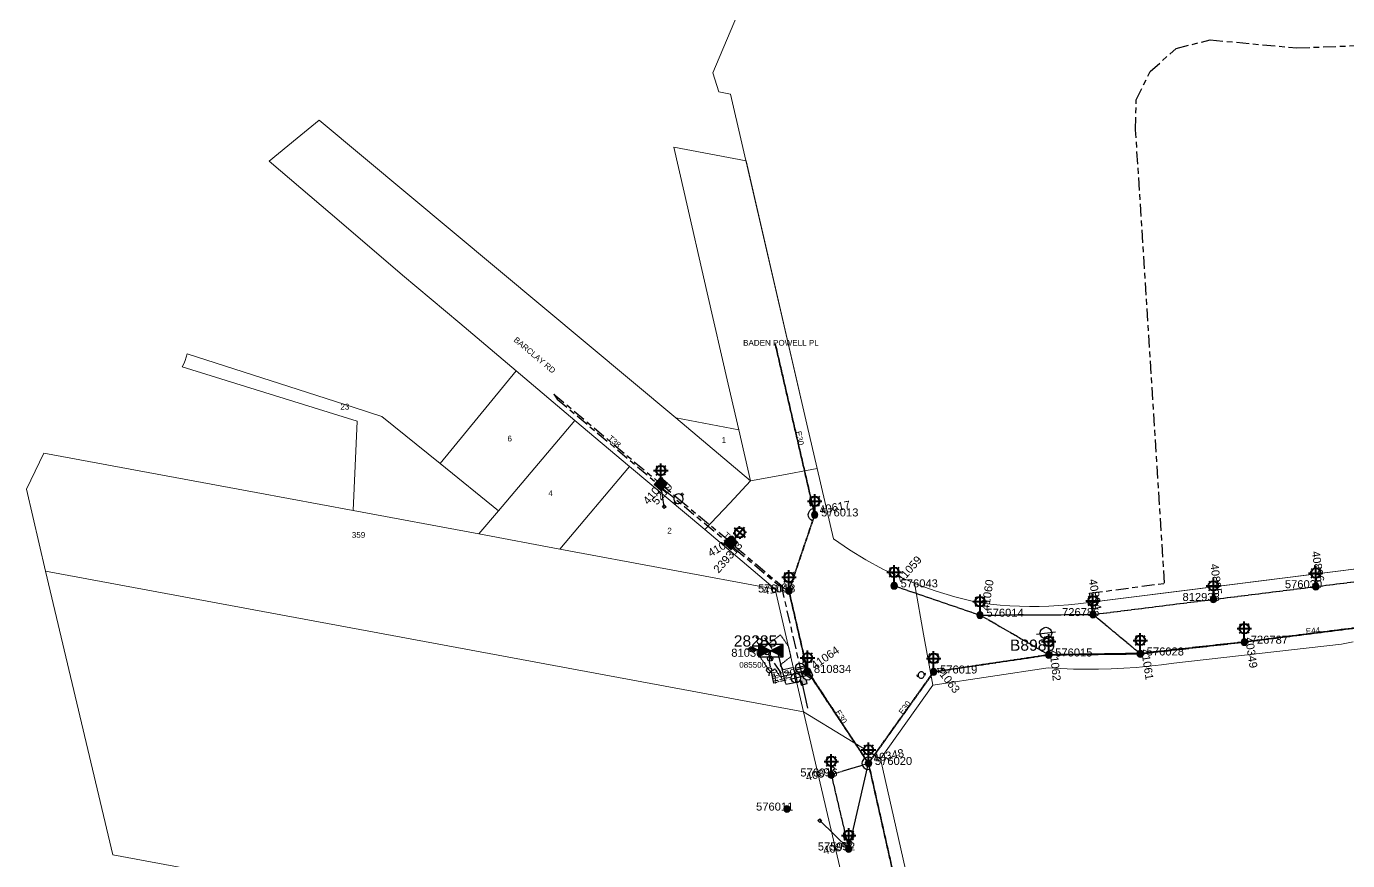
# Model space of a CAD drawing. Extents: x 316986 to 317993, y 6261353 to 6262146.
# Drawn here: x 316986.4 to 317399.2, y 6261724.9 to 6261985.5 of the extents above; entities that cross this region are included whole.
import ezdxf
from ezdxf.enums import TextEntityAlignment as Align

# ---------------------------------------------------------------- set-up
doc = ezdxf.new("R2010")
doc.units = 0
for name, pattern in [('Cable Exist OH', [1, 1, 0]), ('Cable Exist UG', [8.2, 4, -1.2, 1.8, -1.2]), ('HIDDEN', [0.375, 0.25, -0.125]), ('HIDDEN2', [0.1875, 0.125, -0.0625])]:
    doc.linetypes.add(name, pattern=pattern)
doc.layers.get('0').update_dxf_attribs({"color": 6})
for name, color, linetype, lineweight in [('Cadastre Land Parcels_SP_EXT', 9, 'Continuous', 5), ('Cadastre Other Property_SP_EXT', 9, 'HIDDEN', 5), ('Cadastre Roads_SP_EXT', 9, 'Continuous', 5)]:
    doc.layers.add(name, color=color, linetype=linetype, lineweight=lineweight)
for name, color, linetype in [('Equip_HV_EXT', 7, 'Continuous'), ('Equip_LV_EXT', 7, 'Continuous'), ('Equip_SP_HV_EXT', 7, 'Continuous'), ('Equip_SP_LV_EXT', 7, 'Continuous'), ('Equip_SP_SL_EXT', 7, 'Continuous'), ('Mains_HV_EXT', 7, 'Continuous'), ('Mains_LV_EXT', 7, 'Continuous'), ('Mains_SL_EXT', 7, 'Continuous'), ('Services_SP_EXT', 7, 'Continuous'), ('Sub_SP_EXT', 7, 'Continuous'), ('SupportsOH_SP_TR_HV_LV_SL_EXT', 7, 'Continuous'), ('SupportsUG_SP_LV_EXT', 7, 'Continuous'), ('SupportsUG_SP_LV_SL_EXT', 7, 'Continuous')]:
    doc.layers.add(name, color=color, linetype=linetype)
doc.styles.add('COLUMN_LABEL', font='arial.ttf')
doc.styles.add('HVSW_LABEL', font='arial.ttf')
doc.styles.add('iecARIAL', font='arial.ttf', dxfattribs={"height": 2})
doc.styles.add('POLE_LABEL', font='arial.ttf')
doc.styles.get("Standard").update_dxf_attribs({"font": 'arial.ttf'})
doc.styles.add('SWITCH_LABEL', font='arial.ttf', dxfattribs={"height": 2.5})
doc.linetypes.add('Cable E UG', pattern='A,6,-0.5,["E",Standard,S=1.7,R=0,X=0.5,Y=-1],-2.9', length=9.4)

# ---------------------------------------------------------------- blocks, each defined once
blk = doc.blocks.new('SUB_PADMOUNT_EXT')
for points in [[(0, 0), (-3.84, 1.92), (-3.84, -1.92)], [(0, 0), (3.84, 1.92), (3.84, -1.92)]]:
    blk.add_hatch(color=256).paths.add_polyline_path(points)
for p, q in [((3.84, 1.92), (-3.84, -1.92)), ((-3.84, 1.92), (3.84, -1.92))]:
    blk.add_line(p, q)
blk.add_lwpolyline([(-3.84, -1.92), (3.84, -1.92), (3.84, 1.92), (-3.84, 1.92)], close=True)
for tag, height, flags, p in [('STREET_CODE', 0.2, 9, (1.5, 0)), ('ASSET_NUM', 3.5, 8, (2, 2)), ('CONSTRUCTED_VOLTAGE', 0.2, 9, (1.5, -0.2)), ('OPERATING_VOLTAGE', 0.2, 9, (1.5, -0.6)), ('ORIENTATION', 0.2, 9, (1.5, -0.8)), ('OWNED_BY', 0.2, 9, (1.5, -1)), ('OPERATED_BY', 0.2, 9, (1.5, -1.2)), ('SECONDARY_VOLTAGE', 0.2, 9, (1.5, -1.6)), ('STATE', 0.2, 9, (1.5, -1.8)), ('SUBSTATION_TYPE', 0.2, 9, (1.5, -2.2)), ('STREETNAME', 0.2, 9, (1.5, -3)), ('SUBURB', 0.2, 9, (1.5, -3.2)), ('Z', 0.2, 1, (1.5, -3.6)), ('NO_PHASES', 0.2, 9, (1.5, -0.4)), ('MAINTAINED_BY', 0.2, 9, (1.5, -1.4)), ('PARENT', 0.2, 9, (1.5, -2)), ('USAGE', 0.2, 9, (1.5, -2.4)), ('LEGEND', 0.2, 9, (1.5, -2.6)), ('LOCATION', 0.2, 9, (1.5, -2.8)), ('NOTES', 0.2, 9, (1.5, -3.4))]:
    blk.add_attdef(tag, text='', height=height, dxfattribs=dict(flags=flags)).set_placement(p, align=Align.MIDDLE_LEFT)
blk = doc.blocks.new('COLUMN_EXT')
blk.add_hatch(color=256).paths.add_polyline_path([(-1.49, 1.48), (-1.49, -1.49), (1.48, -1.49), (1.48, 1.48)])
blk.add_lwpolyline([(-1.49, -1.49), (1.48, -1.49), (1.48, 1.48), (-1.49, 1.48)], close=True)
for tag, height, style, flags, p in [('STRUCTURE_PLANT_NUMBER', 0.2, 'POLE_LABEL', 9, (1.81, 0.03)), ('ASSET_NUM', 2.5, 'COLUMN_LABEL', 8, (2, 2)), ('STREET_CODE', 0.2, 'COLUMN_LABEL', 9, (1.81, -0.2))]:
    blk.add_attdef(tag, text='', height=height, dxfattribs=dict(style=style, flags=flags)).set_placement(p, align=Align.MIDDLE_LEFT)
at = {"flags": 1}
blk.add_attdef('Z', (1.81, -2.35), '', height=0.2, dxfattribs=at)
at = {"flags": 9}
for tag, p in [('COLUMN_TYPE', (1.81, -0.4)), ('OWNED_BY', (1.81, -0.6)), ('STATE', (1.81, -0.8)), ('USAGE', (1.81, -1)), ('STREETNAME', (1.81, -1.6)), ('SUBURB', (1.81, -1.8)), ('LEGEND', (1.81, -1.2)), ('LOCATION', (1.81, -1.4)), ('NOTES', (1.81, -2))]:
    blk.add_attdef(tag, text='', height=0.2, dxfattribs=at).set_placement(p, align=Align.MIDDLE_LEFT)
blk = doc.blocks.new('PILLAR_EXT')
blk.add_hatch(color=256).paths.add_polyline_path([(-2.475, 0.99), (-2.475, -0.99), (2.475, -0.99), (2.475, 0.99)])
blk.add_lwpolyline([(-2.475, -0.99), (2.475, -0.99), (2.475, 0.99), (-2.475, 0.99)], close=True)
at = {"style": 'iecARIAL', "flags": 8}
blk.add_attdef('ASSET_NUM', (1.5, 3.5), '', height=2.5, dxfattribs=at)
for tag, p, flags in [('OWNED_BY', (0, -0.2), 9), ('STATE', (0, -0.4), 9), ('SUPPORT_TYPE', (0, -0.6), 9), ('STREETNAME', (0, -1.8), 9), ('SUBURB', (0, -2), 1), ('USAGE', (0, -0.8), 9), ('LEGEND', (0, -1), 9), ('LOCATION', (0, -1.2), 9), ('NOTES', (0, -1.4), 9), ('PARENT', (0, -1.6), 9)]:
    blk.add_attdef(tag, p, '', height=0.2, dxfattribs=dict(flags=flags))
blk = doc.blocks.new('LV_OH_LINKS_OPEN_EXT')
for p, q in [((-0.17, 4.97), (-0.17, 5.46)), ((0.17, 4.97), (0.17, 5.46)), ((-0.17, 3), (-0.17, 2.5)), ((0.17, 3), (0.17, 2.5))]:
    blk.add_line(p, q)
blk.add_lwpolyline([(0, 2.99, 1), (0, 4.98, 1)], format="xyb", close=True)
at = {"flags": 9}
for tag, p in [('ACTUAL_STATUS', (0, 0)), ('CONSTRUCTED_VOLTAGE', (0, -0.2)), ('OPERATING_VOLTAGE', (0, -0.6)), ('ORIENTATION', (0, -0.8)), ('OWNED_BY', (0, -1)), ('STATE', (0, -1.2)), ('SWITCH_TYPE', (0, -1.4)), ('NO_PHASES', (0, -0.4)), ('USAGE', (0, -1.6)), ('LEGEND', (0, -1.8)), ('NOTES', (0, -2))]:
    blk.add_attdef(tag, text='', height=0.2, dxfattribs=at).set_placement(p, align=Align.MIDDLE_LEFT)
at = {"flags": 1}
blk.add_attdef('Z', (0, 0), '', height=0.2, dxfattribs=at)
blk = doc.blocks.new('SL_LANTERN_EXT')
at = {"lineweight": 40}
for p, q in [((-2.25, 4.22), (2.25, 4.22)), ((-1.46, 5.68), (-1.06, 5.28)), ((0, 1.97), (0, 6.47)), ((1.46, 5.68), (1.06, 5.28)), ((-1.46, 2.76), (-1.06, 3.16)), ((0, 0), (0, 2.72)), ((1.46, 2.76), (1.06, 3.16))]:
    blk.add_line(p, q, dxfattribs=at)
blk.add_circle((0, 4.22), 1.5, dxfattribs=at)
at = {"style": 'iecARIAL', "flags": 8}
blk.add_attdef('ASSET_NUM', (1.5, 1.5), '', height=2.5, dxfattribs=at)
for tag, p, height, flags in [('OPERATING_VOLTAGE', (0.98, -1.65), 0.2, 9), ('ORIENTATION', (0.98, -1.85), 0.2, 9), ('OWNED_BY', (0.98, -2.05), 0.2, 9), ('STATE', (0.98, -2.25), 0.2, 9), ('CONSTRUCTED_VOLTAGE', (0.98, -0.65), 0.2, 9), ('CONTROL_TYPE', (0.98, -0.85), 0.2, 9), ('LANTERN_PURPOSE', (0.98, -1.05), 0.2, 9), ('LANTERN_TYPE', (0.98, -1.25), 0.2, 9), ('NO_PHASES', (0.98, -1.45), 0.2, 9), ('USAGE', (0.98, -2.45), 0.2, 9), ('CEXIST', (0.98, -2.65), 0.2, 9), ('CNEW', (0.98, -2.85), 0.2, 9), ('CNUMBER', (0.98, -3.05), 0.2, 9), ('CREMOVE', (0.98, -3.25), 0.2, 9), ('CREPLACE', (0.98, -3.45), 0.2, 9), ('LKINGHEIGHT', (0.98, -3.65), 0.2, 9), ('LBRACKET', (0.98, -3.85), 0.2, 9), ('LBRACKETVOCAB', (0.98, -4.05), 0.2, 9), ('LCATEGORY', (0.98, -4.25), 0.2, 9), ('LNUMBER', (2.18, -3.25), 2.5, 8), ('LCHARGE1', (0.98, -4.45), 0.2, 9), ('LCHARGE1PERCENT', (0.98, -4.65), 0.2, 9), ('LCHARGE2', (0.98, -4.85), 0.2, 9), ('LCHARGE2PERCENT', (0.98, -5.05), 0.2, 9), ('LCHARGE3', (0.98, -5.25), 0.2, 9), ('LCHARGE3PERCENT', (0.98, -5.45), 0.2, 9), ('LEXIST', (0.98, -5.65), 0.2, 9), ('LLAMP', (0.98, -5.85), 0.2, 9), ('LLAMPVOCAB', (0.98, -6.05), 0.2, 9), ('LMAST', (0.98, -6.25), 0.2, 9), ('LMASTVOCAB', (0.98, -6.45), 0.2, 9), ('LNEW', (0.98, -6.65), 0.2, 9), ('LANTNUMBER', (0.98, -6.85), 0.2, 9), ('LOUTREACH', (0.98, -7.25), 0.2, 9), ('LOUTREACHVOCAB', (0.98, -7.45), 0.2, 9), ('LRATECODE', (0.98, -7.65), 0.2, 9), ('LREMOVE', (0.98, -7.85), 0.2, 9), ('LREPLACE', (0.98, -8.05), 0.2, 9), ('LTYPE', (0.98, -8.25), 0.2, 9), ('LTYPEVOCAB', (0.98, -8.45), 0.2, 9), ('STREETNAME', (0.98, -9.25), 0.2, 9), ('SUBURB', (0.98, -9.45), 0.2, 1), ('LEGEND', (0.98, -8.65), 0.2, 9), ('LOCATION', (0.98, -8.85), 0.2, 9), ('NOTES', (0.98, -9.05), 0.2, 9)]:
    blk.add_attdef(tag, p, '', height=height, dxfattribs=dict(flags=flags))
blk = doc.blocks.new('CCP_EXT')
blk.add_wipeout([(0, 0.57), (0.57, 0), (0, -0.57), (-0.57, 0)])
blk.add_lwpolyline([(-0.57, 0), (0, 0.57), (0.57, 0), (0, -0.57), (-0.57, 0)])
at = {"flags": 1}
blk.add_attdef('Z', (0, 0), '', height=0.2, dxfattribs=at)
at = {"flags": 9}
for tag, p in [('CCP_TYPE', (0, 0)), ('CONSTRUCTED_VOLTAGE', (0, -0.2)), ('OPERATING_VOLTAGE', (0, -0.6)), ('ORIENTATION', (0, -0.8)), ('OWNED_BY', (0, -1)), ('STATE', (0, -1.8)), ('NO_PHASES', (0, -0.4)), ('USAGE', (0, -1.2)), ('LEGEND', (0, -1.4)), ('LIFE_SUPPORT', (0, -1.6)), ('NOTES', (0, -2))]:
    blk.add_attdef(tag, text='', height=0.2, dxfattribs=at).set_placement(p, align=Align.MIDDLE_LEFT)
blk = doc.blocks.new('POLE_EXT')
blk.add_hatch(color=256).paths.add_polyline_path([(-1, 0, 1), (1, 0, 1)])
blk.add_lwpolyline([(-1, 0, 1), (1, 0, 1)], format="xyb", close=True)
for tag, height, flags, p in [('pNumber', 2.5, 8, (-17.84, 2.07)), ('OWNED_BY', 0.2, 9, (1.35, -0.4)), ('SPECIAL_USE', 0.2, 9, (1.35, -0.8)), ('STATE', 0.2, 9, (1.35, -1)), ('cLV', 0.2, 9, (1.35, -1.4)), ('hDepth', 0.2, 9, (1.35, -1.6)), ('hDia', 0.2, 9, (1.35, -1.8)), ('cHV', 0.2, 9, (1.35, -2)), ('cLinedev', 0.2, 9, (1.35, -3.4)), ('pExisting', 0.2, 9, (1.35, -3.8)), ('PARENT', 0.2, 9, (1.35, -0.6)), ('USAGE', 0.2, 9, (1.35, -1.2)), ('LBRACKET', 0.2, 9, (1.35, -2.2)), ('LExisting', 0.2, 9, (1.35, -2.4)), ('LANTNUMBER', 0.2, 9, (1.35, -2.6)), ('LOther', 0.2, 9, (1.35, -2.8)), ('LRemove', 0.2, 9, (1.35, -3)), ('LEGEND', 0.2, 9, (1.35, -3.2)), ('LOCATION', 0.2, 9, (1.35, -3.6)), ('PFNUMBER', 0.2, 9, (1.35, -4)), ('NEWPFNUMBER', 0.2, 9, (1.35, -4.2)), ('pFooting', 0.2, 9, (1.35, -4.4)), ('pNew', 0.2, 9, (1.35, -4.6)), ('pRelocate', 0.2, 9, (1.35, -5)), ('pRemove', 0.2, 9, (1.35, -5.2)), ('pReplace', 0.2, 9, (1.35, -5.4)), ('pStay', 0.2, 9, (1.35, -5.6)), ('pType', 0.2, 9, (1.35, -5.8)), ('cspan', 0.2, 9, (1.35, -6)), ('STREETNAME', 0.2, 9, (1.35, -6.2)), ('SUBURB', 0.2, 9, (1.35, -6.4)), ('OPERATED_BY', 0.2, 9, (1.36, -7.01)), ('NOTES', 0.2, 9, (1.35, -6.6)), ('MAINTAINED_BY', 0.2, 9, (1.36, -6.81))]:
    blk.add_attdef(tag, text='', height=height, dxfattribs=dict(flags=flags)).set_placement(p, align=Align.MIDDLE_LEFT)
at = {"style": 'POLE_LABEL'}
for tag, height, flags, p in [('STRUCTURE_PLANT_NUMBER', 0.2, 9, (1.35, 0.03)), ('ASSET_NUM', 2.5, 8, (2, 2)), ('STREET_CODE', 0.2, 9, (1.35, -0.2))]:
    blk.add_attdef(tag, text='', height=height, dxfattribs=dict(at, flags=flags)).set_placement(p, align=Align.MIDDLE_LEFT)
at = {"flags": 1}
blk.add_attdef('Z', (1.35, -7.33), '', height=0.2, dxfattribs=at)
blk = doc.blocks.new('LV_UG_LINKS_OPEN_EXT')
for p, q in [((-0.25, 1.47), (-0.25, 2.22)), ((0.25, 1.47), (0.25, 2.22)), ((-0.25, -1.47), (-0.25, -2.22)), ((0.25, -1.47), (0.25, -2.22))]:
    blk.add_line(p, q)
at = {"flags": 9}
for tag, p in [('ACTUAL_STATUS', (0, 0)), ('CONSTRUCTED_VOLTAGE', (0, -0.2)), ('OPERATING_VOLTAGE', (0, -0.6)), ('ORIENTATION', (0, -0.8)), ('STATE', (0, -1)), ('SWITCH_TYPE', (0, -1.2)), ('NO_PHASES', (0, -0.4)), ('USAGE', (0, -1.4)), ('NOTES', (0, -1.6))]:
    blk.add_attdef(tag, text='', height=0.2, dxfattribs=at).set_placement(p, align=Align.MIDDLE_LEFT)
at = {"flags": 1}
blk.add_attdef('Z', (0, 0), '', height=0.2, dxfattribs=at)
blk.add_wipeout([(-0.25, 1.47), (-0.43, 1.43), (-0.61, 1.36), (-0.77, 1.28), (-0.93, 1.17), (-1.07, 1.05), (-1.19, 0.9), (-1.29, 0.75), (-1.38, 0.58), (-1.44, 0.4), (-1.48, 0.22), (-1.49, 0.03), (-1.49, -0.16), (-1.45, -0.34), (-1.4, -0.52), (-1.32, -0.69), (-1.23, -0.85), (-1.11, -1), (-0.98, -1.13), (-0.83, -1.24), (-0.66, -1.34), (-0.49, -1.41), (-0.31, -1.46), (-0.13, -1.49), (0.06, -1.49), (0.25, -1.47), (0.43, -1.43), (0.61, -1.36), (0.77, -1.28), (0.93, -1.17), (1.07, -1.05), (1.19, -0.9), (1.29, -0.75), (1.38, -0.58), (1.44, -0.4), (1.48, -0.22), (1.49, -0.03), (1.49, 0.16), (1.45, 0.34), (1.4, 0.52), (1.32, 0.69), (1.23, 0.85), (1.11, 1), (0.98, 1.13), (0.83, 1.24), (0.66, 1.34), (0.49, 1.41), (0.31, 1.46), (0.13, 1.49), (-0.06, 1.49)])
blk.add_lwpolyline([(0, -1.49, 1), (0, 1.49, 1)], format="xyb", close=True)
blk = doc.blocks.new('LV_UG_DFUSE_OPEN_EXT')
for points in [[(1, 0), (0, 0)], [(6.2, 0.01), (7.2, 0.01)]]:
    blk.add_lwpolyline(points)
for centre in [(1.8, 0), (5.4, 0.01)]:
    blk.add_circle(centre, 0.8)
at = {"flags": 9}
for tag, p in [('ACTUAL_STATUS', (0, 0)), ('CONSTRUCTED_VOLTAGE', (0, -0.2)), ('OPERATING_VOLTAGE', (0, -0.6)), ('ORIENTATION', (0, -0.8)), ('STATE', (0, -1)), ('SWITCH_TYPE', (0, -1.2)), ('NO_PHASES', (0, -0.4)), ('USAGE', (0, -1.4)), ('NOTES', (0, -1.6))]:
    blk.add_attdef(tag, text='', height=0.2, dxfattribs=at).set_placement(p, align=Align.MIDDLE_LEFT)
at = {"flags": 1}
blk.add_attdef('Z', (0, 0), '', height=0.2, dxfattribs=at)
blk = doc.blocks.new('LV_UG_DFUSE_CLOSED_EXT')
for points in [[(1, 0), (0, 0)], [(5.04, 0.73), (2.16, -0.72)], [(5.05, -0.71), (2.16, 0.72)], [(6.2, 0.01), (7.2, 0.01)]]:
    blk.add_lwpolyline(points)
for centre in [(1.8, 0), (5.4, 0.01)]:
    blk.add_circle(centre, 0.8)
at = {"flags": 9}
for tag, p in [('ACTUAL_STATUS', (0, 0)), ('CONSTRUCTED_VOLTAGE', (0, -0.2)), ('OPERATING_VOLTAGE', (0, -0.6)), ('ORIENTATION', (0, -0.8)), ('STATE', (0, -1)), ('SWITCH_TYPE', (0, -1.2)), ('NO_PHASES', (0, -0.4)), ('USAGE', (0, -1.4)), ('NOTES', (0, -1.6))]:
    blk.add_attdef(tag, text='', height=0.2, dxfattribs=at).set_placement(p, align=Align.MIDDLE_LEFT)
at = {"flags": 1}
blk.add_attdef('Z', (0, 0), '', height=0.2, dxfattribs=at)
blk = doc.blocks.new('LV_UG_LINKS_CLOSED_EXT')
blk.add_wipeout([(-1.06, 1.06), (-1.18, 0.92), (-1.29, 0.76), (-1.37, 0.59), (-1.43, 0.42), (-1.48, 0.23), (-1.49, 0.05), (-1.49, -0.14), (-1.46, -0.33), (-1.41, -0.51), (-1.33, -0.68), (-1.24, -0.84), (-1.12, -0.99), (-0.99, -1.12), (-0.84, -1.24), (-0.68, -1.33), (-0.51, -1.41), (-0.33, -1.46), (-0.14, -1.49), (0.05, -1.49), (0.23, -1.48), (0.42, -1.43), (0.59, -1.37), (0.76, -1.29), (0.92, -1.18), (1.06, -1.06), (1.18, -0.92), (1.29, -0.76), (1.37, -0.59), (1.43, -0.42), (1.48, -0.23), (1.49, -0.05), (1.49, 0.14), (1.46, 0.33), (1.41, 0.51), (1.33, 0.68), (1.24, 0.84), (1.12, 0.99), (0.99, 1.12), (0.84, 1.24), (0.68, 1.33), (0.51, 1.41), (0.33, 1.46), (0.14, 1.49), (-0.05, 1.49), (-0.23, 1.48), (-0.42, 1.43), (-0.59, 1.37), (-0.76, 1.29), (-0.92, 1.18)])
for p, q in [((-0.25, -1.48), (-0.25, 1.48)), ((0.25, -1.48), (0.25, 1.48))]:
    blk.add_line(p, q)
blk.add_circle((0, 0), 1.5)
at = {"flags": 9}
for tag, p in [('ACTUAL_STATUS', (0, 0)), ('CONSTRUCTED_VOLTAGE', (0, -0.2)), ('OPERATING_VOLTAGE', (0, -0.6)), ('ORIENTATION', (0, -0.8)), ('STATE', (0, -1)), ('SWITCH_TYPE', (0, -1.2)), ('NO_PHASES', (0, -0.4)), ('USAGE', (0, -1.4)), ('NOTES', (0, -1.6))]:
    blk.add_attdef(tag, text='', height=0.2, dxfattribs=at).set_placement(p, align=Align.MIDDLE_LEFT)
at = {"flags": 1}
blk.add_attdef('Z', (0, 0), '', height=0.2, dxfattribs=at)
blk = doc.blocks.new('SWG_HOLEC_SU_EXT')
blk.add_line((1.8, -2), (5.8, -2))
for points in [[(1, 0), (0, 0)], [(6.6, 0), (7.6, 0)]]:
    blk.add_lwpolyline(points)
for points in [[(1.8, -0.8, 1), (1.8, 0.8, 1)], [(5.8, -0.8, 1), (5.8, 0.8, 1)]]:
    blk.add_lwpolyline(points, format="xyb", close=True)
at = {"style": 'SWITCH_LABEL', "flags": 8}
blk.add_attdef('ASSET_NUM', text='', height=2.5, rotation=179.9544, dxfattribs=at).set_placement((-2.4, 0), align=Align.MIDDLE_LEFT)
at = {"flags": 1}
blk.add_attdef('Z', (0, 0), '', height=0.2, dxfattribs=at)
at = {"flags": 9}
for tag, p in [('ACTUAL_STATUS', (0, -0.4)), ('CONSTRUCTED_VOLTAGE', (0, -0.6)), ('OPERATING_VOLTAGE', (0, -1)), ('ORIENTATION', (0, -1.2)), ('OWNED_BY', (0, -1.4)), ('STATE', (0, -1.8)), ('SWITCH_TYPE', (0, -2)), ('STREETNAME', (0, -2.6)), ('SUBURB', (0, -2.8)), ('NO_PHASES', (0, -0.8)), ('PARENT', (0, -1.6)), ('USAGE', (0, -2.2)), ('LOCATION', (0, -2.4)), ('NOTES', (0, -3))]:
    blk.add_attdef(tag, text='', height=0.2, dxfattribs=at).set_placement(p, align=Align.MIDDLE_LEFT)
at = {"style": 'SWITCH_LABEL', "flags": 9}
blk.add_attdef('STREET_CODE', text='', height=0.2, dxfattribs=at).set_placement((0, -0.2), align=Align.MIDDLE_LEFT)
blk = doc.blocks.new('HV_ABS_CLOSED_EXT')
blk.add_line((-3, 6.87), (3, 6.87))
blk.add_circle((0, 6.87), 1.8)
at = {"flags": 1}
blk.add_attdef('Z', (0, 0), '', height=0.2, dxfattribs=at)
at = {"style": 'HVSW_LABEL'}
for tag, height, flags, p in [('ASSET_NUM', 3.5, 8, (2, 2)), ('STREET_CODE', 0.2, 9, (0, -0.2))]:
    blk.add_attdef(tag, text='', height=height, dxfattribs=dict(at, flags=flags)).set_placement(p, align=Align.MIDDLE_LEFT)
at = {"flags": 9}
for tag, p in [('ACTUAL_STATUS', (0, -0.4)), ('CONSTRUCTED_VOLTAGE', (0, -0.6)), ('OPERATING_VOLTAGE', (0, -1)), ('ORIENTATION', (0, -1.2)), ('OWNED_BY', (0, -1.4)), ('STATE', (0, -1.6)), ('SWITCH_TYPE', (0, -1.8)), ('STREETNAME', (0, -2.6)), ('SUBURB', (0, -2.8)), ('NO_PHASES', (0, -0.8)), ('USAGE', (0, -2)), ('LEGEND', (0, -2.2)), ('LOCATION', (0, -2.4)), ('NOTES', (0, -3))]:
    blk.add_attdef(tag, text='', height=0.2, dxfattribs=at).set_placement(p, align=Align.MIDDLE_LEFT)
blk = doc.blocks.new('CONNECTOR_NODE_EXT')
h = blk.add_hatch(color=256)
edge = h.paths.add_edge_path()
edge.add_arc((0, 0), 0.5, 0, 360)
blk.add_circle((0, 0), 0.5)
at = {"flags": 1}
blk.add_attdef('Z', (0, 0), '', height=0.2, dxfattribs=at)
at = {"flags": 9}
for tag, p in [('CONNECTOR_TYPE', (0, 0)), ('CONSTRUCTED_VOLTAGE', (0, -0.2)), ('OPERATING_VOLTAGE', (0, -0.6)), ('ORIENTATION', (0, -0.8)), ('SUBTYPE', (0, -1)), ('NO_PHASES', (0, -0.4)), ('USAGE', (0, -1.2)), ('NOTES', (0, -1.4))]:
    blk.add_attdef(tag, text='', height=0.2, dxfattribs=at).set_placement(p, align=Align.MIDDLE_LEFT)

msp = doc.modelspace()

# ---------------------------------------------------------------- linework, layer by layer
at = {"layer": 'Cadastre Land Parcels_SP_EXT', "linetype": 'Continuous'}
for points in [[(317225.95, 6262030.44), (317200.85, 6261970.99), (317200.85, 6261970.99), (317202.69, 6261965.08), (317206.42, 6261964.38), (317230.23, 6261861.3), (317233.44, 6261847.38), (317238.51, 6261825.42), (317243.5, 6261822.03), (317248.66, 6261818.89), (317253.96, 6261816.02), (317259.41, 6261813.42), (317263.82, 6261811.58), (317264.97, 6261811.1), (317270.65, 6261809.06), (317276.42, 6261807.3), (317282.28, 6261805.84), (317284.57, 6261805.48), (317287.59, 6261805.08), (317290.62, 6261804.77), (317293.66, 6261804.53), (317296.71, 6261804.37), (317299.75, 6261804.3), (317302.8, 6261804.31), (317305.85, 6261804.4), (317308.9, 6261804.57), (317311.93, 6261804.82), (317314.96, 6261805.15), (317348.33, 6261809.34), (317436.6, 6261820.42)], [(317400.87, 6261793.23), (317397.29, 6261792.59), (317344.89, 6261786.57), (317340.99, 6261786.06), (317337.07, 6261785.64), (317333.15, 6261785.29), (317329.22, 6261785.02), (317325.29, 6261784.84), (317321.35, 6261784.73), (317317.42, 6261784.7), (317313.48, 6261784.76), (317309.54, 6261784.89), (317305.61, 6261785.11), (317269.61, 6261779.71), (317253.24, 6261756.67), (317267.37, 6261694.02)]]:
    msp.add_lwpolyline(points, dxfattribs=at)
for points in [[(317133.9, 6261834.2), (317115.69, 6261848.94), (317097.49, 6261863.69), (317088.82, 6261866.47), (317036.61, 6261883.21), (317036.33, 6261882.17), (317035.97, 6261881.15), (317035.56, 6261880.15), (317035.1, 6261879.18), (317089.75, 6261862.16), (317088.47, 6261834.3), (317127.78, 6261826.96), (317133.9, 6261834.2)], [(317157.75, 6261862.46), (317139.44, 6261877.9), (317115.69, 6261848.94), (317133.9, 6261834.2), (317157.75, 6261862.46)], [(317174.84, 6261848.09), (317157.75, 6261862.46), (317133.9, 6261834.2), (317127.78, 6261826.96), (317153.02, 6261822.25), (317174.84, 6261848.09)], [(317208.94, 6261859.47), (317189.26, 6261863.28), (317212.6, 6261843.52), (317208.94, 6261859.47)], [(317032.93, 6261844.61), (316991.88, 6261852.22), (316986.41, 6261840.92), (316992.4, 6261815.33), (317229.23, 6261771.42), (317220.38, 6261809.75), (317153.02, 6261822.25), (317127.78, 6261826.96), (317088.47, 6261834.3), (317058.2, 6261839.92), (317032.93, 6261844.61)], [(317198.33, 6261828.31), (317174.84, 6261848.09), (317153.02, 6261822.25), (317220.38, 6261809.75), (317198.33, 6261828.31)], [(317229.23, 6261771.42), (316992.4, 6261815.33), (317013.41, 6261726.7), (317066.08, 6261716.92), (317092.17, 6261712.09), (317111.75, 6261708.49), (317129.75, 6261705.13), (317147.89, 6261701.79), (317165.66, 6261698.52), (317183.71, 6261695.2), (317195.75, 6261692.95), (317191.88, 6261712.19), (317245.28, 6261702.38), (317229.23, 6261771.42)]]:
    msp.add_lwpolyline(points, close=True, dxfattribs=at)
at = {"layer": 'Cadastre Roads_SP_EXT', "linetype": 'Continuous'}
for points in [[(317189.26, 6261863.28), (317077.92, 6261956.25), (317070.98, 6261950.57), (317062.24, 6261943.42), (317084.83, 6261924.14), (317103.95, 6261907.82), (317121.84, 6261892.77), (317139.44, 6261877.9), (317157.75, 6261862.46), (317174.84, 6261848.09), (317198.33, 6261828.31), (317206.14, 6261836.63), (317212.6, 6261843.52), (317189.26, 6261863.28)], [(317221.3, 6261845.14), (317233.44, 6261847.38), (317230.22, 6261861.3), (317211.24, 6261943.51), (317188.72, 6261947.8), (317191.89, 6261933.77), (317199.1, 6261902.29), (317205.66, 6261873.72), (317208.94, 6261859.47), (317212.6, 6261843.52), (317221.3, 6261845.14)], [(317253.24, 6261756.67), (317242.78, 6261763.1), (317229.23, 6261771.42), (317245.28, 6261702.38), (317249.76, 6261682.89), (317257.4, 6261687.72), (317267.37, 6261694.02), (317253.24, 6261756.67)]]:
    msp.add_lwpolyline(points, close=True, dxfattribs=at)
msp.add_lwpolyline([(317436.6, 6261820.42), (317314.96, 6261805.15), (317311.93, 6261804.82), (317308.9, 6261804.57), (317305.85, 6261804.4), (317302.8, 6261804.31), (317299.75, 6261804.3), (317296.71, 6261804.37), (317293.66, 6261804.53), (317290.62, 6261804.77), (317287.59, 6261805.08), (317284.57, 6261805.48), (317282.28, 6261805.84), (317276.42, 6261807.3), (317270.65, 6261809.06), (317264.97, 6261811.1), (317263.82, 6261811.58), (317264.02, 6261810.46), (317266.71, 6261795.65), (317269.61, 6261779.71), (317305.61, 6261785.11), (317309.54, 6261784.89), (317313.48, 6261784.76), (317317.42, 6261784.7), (317321.35, 6261784.73), (317325.29, 6261784.84), (317329.22, 6261785.02), (317333.15, 6261785.29), (317337.07, 6261785.64), (317340.99, 6261786.06), (317344.89, 6261786.57), (317397.29, 6261792.59), (317400.87, 6261793.23)], dxfattribs=at)
at = {"layer": 'Mains_HV_EXT', "linetype": 'Cable Exist UG'}
msp.add_lwpolyline([(317319.61, 6261801.81), (317318.58, 6261808.45), (317342.01, 6261811.56), (317332.94, 6261953.18), (317333.15, 6261962.58), (317337.5, 6261971.4), (317345.6, 6261978.66), (317356.24, 6261981.31), (317383.32, 6261978.81), (317426.42, 6261980.48)], dxfattribs=at)
at = {"layer": 'Mains_HV_EXT', "linetype": 'Cable Exist OH'}
for points in [[(317220.35, 6261886.38), (317232.68, 6261832.95)], [(317334.39, 6261789.51), (317319.61, 6261801.81)], [(317334.39, 6261789.51), (317366.89, 6261793.19), (317408.26, 6261798.43), (317440.43, 6261799.18)], [(317269.83, 6261783.88), (317305.8, 6261789.19)], [(317305.8, 6261789.19), (317334.39, 6261789.51)], [(317249.48, 6261755.32), (317269.83, 6261783.88)], [(317262.48, 6261697.63), (317249.48, 6261755.32)]]:
    msp.add_lwpolyline(points, dxfattribs=at)
at = {"layer": 'Mains_HV_EXT', "linetype": 'Continuous'}
for points in [[(317232.04, 6261831.06, -0.746542), (317232.23, 6261834.94)], [(317230, 6261785.9, 0.41081), (317228.54, 6261783.54)]]:
    msp.add_lwpolyline(points, format="xyb", dxfattribs=at)
at = {"layer": 'Mains_LV_EXT', "linetype": 'Cable Exist UG'}
msp.add_lwpolyline([(317151.23, 6261870.66), (317184.61, 6261842.56)], dxfattribs=at)
at = {"layer": 'Mains_LV_EXT', "linetype": 'Cable Exist OH'}
for points in [[(317269.9, 6261783.9), (317305.71, 6261789.33), (317334.29, 6261789.75), (317366.68, 6261793.32), (317408.06, 6261798.56), (317440.23, 6261799.31), (317471.38, 6261794.83), (317503.23, 6261788.04)], [(317249.48, 6261755.32), (317269.83, 6261783.88)], [(317272.44, 6261653.4), (317268.51, 6261670.83), (317262.48, 6261697.63), (317249.48, 6261755.32)]]:
    msp.add_lwpolyline(points, dxfattribs=at)
at = {"layer": 'Mains_LV_EXT', "linetype": 'Continuous'}
for points in [[(317248.42, 6261756.93, 0.911992), (317249.88, 6261753.51)], [(317250.57, 6261756.86, 0.324), (317248.35, 6261756.9)]]:
    msp.add_lwpolyline(points, format="xyb", dxfattribs=at)
at = {"layer": 'Mains_SL_EXT', "linetype": 'Cable Exist UG'}
for points in [[(317151.23, 6261870.66), (317152.23, 6261869.11), (317183.11, 6261843.08), (317184.61, 6261842.56)], [(317206.44, 6261824.19), (317207.54, 6261822.52), (317221.44, 6261810.96), (317224.63, 6261809.2)]]:
    msp.add_lwpolyline(points, dxfattribs=at)
at = {"layer": 'Mains_SL_EXT', "linetype": 'Cable Exist OH'}
for points in [[(317224.63, 6261809.2), (317232.68, 6261832.95)], [(317389.22, 6261810.53), (317420.73, 6261814.49)], [(317257.5, 6261810.78), (317284.33, 6261801.61)], [(317357.24, 6261806.54), (317389.22, 6261810.53)], [(317319.61, 6261801.81), (317357.24, 6261806.54)], [(317284.33, 6261801.61), (317319.61, 6261801.81)], [(317305.8, 6261789.19), (317284.33, 6261801.61)], [(317440.43, 6261799.18), (317408.26, 6261798.43), (317366.89, 6261793.19)], [(317366.89, 6261793.19), (317334.39, 6261789.51)], [(317305.8, 6261789.19), (317269.83, 6261783.88)], [(317334.39, 6261789.51), (317305.8, 6261789.19)], [(317269.83, 6261783.88), (317249.48, 6261755.32)], [(317249.48, 6261755.32), (317237.85, 6261751.71)], [(317249.48, 6261755.32), (317262.48, 6261697.63)], [(317237.85, 6261751.71), (317243.3, 6261728.59)]]:
    msp.add_lwpolyline(points, dxfattribs=at)

# ---------------------------------------------------------------- block references
at = {"layer": 'Equip_HV_EXT'}
msp.add_blockref('CONNECTOR_NODE_EXT', (317269.83, 6261783.88), dxfattribs=at)
at = {"layer": 'Equip_LV_EXT', "rotation": 265.3383791010054}
msp.add_blockref('LV_UG_DFUSE_OPEN_EXT', (317218.9, 6261789.82), dxfattribs=at)
at = {"layer": 'Equip_SP_HV_EXT'}
ref = msp.add_blockref('HV_ABS_CLOSED_EXT', (317305.8, 6261789.19), dxfattribs=dict(at, rotation=7.298536479713677))
ref.add_attrib('ASSET_NUM', 'B8989', dxfattribs={"layer": '0', "height": 3.5, "style": 'HVSW_LABEL'}).set_placement((317307.8, 6261789.44), align=Align.BOTTOM_RIGHT)
at = {"layer": 'Equip_SP_LV_EXT', "rotation": 104.0842958714869}
msp.add_blockref('LV_OH_LINKS_OPEN_EXT', (317269.83, 6261783.88), dxfattribs=at)
at = {"layer": 'Equip_SP_SL_EXT'}
ref = msp.add_blockref('SL_LANTERN_EXT', (317184.61, 6261842.56), dxfattribs=at)
ref.add_attrib('ASSET_NUM', '41057', dxfattribs={"layer": '0', "height": 2.5, "rotation": 48.7253, "style": 'iecARIAL'}).set_placement((317186.11, 6261844.07), align=Align.MIDDLE_RIGHT)
ref = msp.add_blockref('SL_LANTERN_EXT', (317232.68, 6261832.95), dxfattribs=at)
ref.add_attrib('ASSET_NUM', '40617', dxfattribs={"layer": '0', "height": 2.5, "rotation": 10.2055, "style": 'iecARIAL'}).set_placement((317234.18, 6261834.45), align=Align.MIDDLE_LEFT)
ref = msp.add_blockref('SL_LANTERN_EXT', (317206.44, 6261824.19), dxfattribs=dict(at, rotation=318.7802157352893))
ref.add_attrib('ASSET_NUM', '41058', dxfattribs={"layer": '0', "height": 2.5, "rotation": 30.5048, "style": 'iecARIAL'}).set_placement((317207.94, 6261825.69), align=Align.MIDDLE_RIGHT)
ref = msp.add_blockref('SL_LANTERN_EXT', (317389.22, 6261810.53), dxfattribs=at)
ref.add_attrib('ASSET_NUM', '40896', dxfattribs={"layer": '0', "height": 2.5, "rotation": 279.2693, "style": 'iecARIAL'}).set_placement((317390.72, 6261812.03), align=Align.MIDDLE_RIGHT)
ref = msp.add_blockref('SL_LANTERN_EXT', (317257.5, 6261810.78), dxfattribs=at)
ref.add_attrib('ASSET_NUM', '41059', dxfattribs={"layer": '0', "height": 2.5, "rotation": 48.7253, "style": 'iecARIAL'}).set_placement((317259, 6261812.28), align=Align.MIDDLE_LEFT)
ref = msp.add_blockref('SL_LANTERN_EXT', (317357.24, 6261806.54), dxfattribs=at)
ref.add_attrib('ASSET_NUM', '40895', dxfattribs={"layer": '0', "height": 2.5, "rotation": 277.153, "style": 'iecARIAL'}).set_placement((317358.74, 6261808.04), align=Align.MIDDLE_RIGHT)
ref = msp.add_blockref('SL_LANTERN_EXT', (317224.63, 6261809.2), dxfattribs=at)
ref.add_attrib('ASSET_NUM', '41065', dxfattribs={"layer": '0', "height": 2.5, "rotation": 8.746, "style": 'iecARIAL'}).set_placement((317226.13, 6261810.7), align=Align.MIDDLE_RIGHT)
ref = msp.add_blockref('SL_LANTERN_EXT', (317319.61, 6261801.81), dxfattribs=at)
ref.add_attrib('ASSET_NUM', '40894', dxfattribs={"layer": '0', "height": 2.5, "rotation": 279.2693, "style": 'iecARIAL'}).set_placement((317321.11, 6261803.31), align=Align.MIDDLE_RIGHT)
ref = msp.add_blockref('SL_LANTERN_EXT', (317284.33, 6261801.61), dxfattribs=at)
ref.add_attrib('ASSET_NUM', '41060', dxfattribs={"layer": '0', "height": 2.5, "rotation": 80.7945, "style": 'iecARIAL'}).set_placement((317285.83, 6261803.11), align=Align.MIDDLE_LEFT)
ref = msp.add_blockref('SL_LANTERN_EXT', (317366.89, 6261793.19), dxfattribs=at)
ref.add_attrib('ASSET_NUM', '40349', dxfattribs={"layer": '0', "height": 2.5, "rotation": 278.4752, "style": 'iecARIAL'}).set_placement((317368.39, 6261794.69), align=Align.MIDDLE_LEFT)
ref = msp.add_blockref('SL_LANTERN_EXT', (317305.8, 6261789.19), dxfattribs=at)
ref.add_attrib('ASSET_NUM', '41062', dxfattribs={"layer": '0', "height": 2.5, "rotation": 276.241, "style": 'iecARIAL'}).set_placement((317307.3, 6261790.69), align=Align.MIDDLE_LEFT)
ref = msp.add_blockref('SL_LANTERN_EXT', (317334.39, 6261789.51), dxfattribs=at)
ref.add_attrib('ASSET_NUM', '41061', dxfattribs={"layer": '0', "height": 2.5, "rotation": 278.6474, "style": 'iecARIAL'}).set_placement((317335.89, 6261791.01), align=Align.MIDDLE_LEFT)
ref = msp.add_blockref('SL_LANTERN_EXT', (317230.43, 6261784.07), dxfattribs=at)
ref.add_attrib('ASSET_NUM', '41064', dxfattribs={"layer": '0', "height": 2.5, "rotation": 34.6421, "style": 'iecARIAL'}).set_placement((317231.93, 6261785.57), align=Align.MIDDLE_LEFT)
ref = msp.add_blockref('SL_LANTERN_EXT', (317269.83, 6261783.88), dxfattribs=at)
ref.add_attrib('ASSET_NUM', '41063', dxfattribs={"layer": '0', "height": 2.5, "rotation": 307.8727, "style": 'iecARIAL'}).set_placement((317271.33, 6261785.38), align=Align.MIDDLE_LEFT)
ref = msp.add_blockref('SL_LANTERN_EXT', (317249.48, 6261755.32), dxfattribs=at)
ref.add_attrib('ASSET_NUM', '40348', dxfattribs={"layer": '0', "height": 2.5, "rotation": 10.9101, "style": 'iecARIAL'}).set_placement((317250.98, 6261756.82), align=Align.MIDDLE_LEFT)
ref = msp.add_blockref('SL_LANTERN_EXT', (317237.85, 6261751.71), dxfattribs=at)
ref.add_attrib('ASSET_NUM', '40893', dxfattribs={"layer": '0', "height": 2.5, "rotation": 13.0712, "style": 'iecARIAL'}).set_placement((317239.35, 6261753.21), align=Align.MIDDLE_RIGHT)
ref = msp.add_blockref('SL_LANTERN_EXT', (317243.3, 6261728.59), dxfattribs=at)
ref.add_attrib('ASSET_NUM', '40892', dxfattribs={"layer": '0', "height": 2.5, "rotation": 12.1547, "style": 'iecARIAL'}).set_placement((317244.81, 6261730.09), align=Align.MIDDLE_RIGHT)
at = {"layer": 'Sub_SP_EXT'}
ref = msp.add_blockref('SUB_PADMOUNT_EXT', (317218.99, 6261790.5), dxfattribs=at)
ref.add_attrib('ASSET_NUM', '28285', dxfattribs={"layer": '0', "height": 3.5}).set_placement((317220.99, 6261790.75), align=Align.BOTTOM_RIGHT)
at = {"layer": 'SupportsOH_SP_TR_HV_LV_SL_EXT'}
ref = msp.add_blockref('POLE_EXT', (317232.68, 6261832.95), dxfattribs=at)
ref.add_attrib('ASSET_NUM', '576013', dxfattribs={"layer": '0', "height": 2.5, "rotation": 359.9862, "style": 'POLE_LABEL'}).set_placement((317234.68, 6261833.7), align=Align.MIDDLE_LEFT)
ref = msp.add_blockref('POLE_EXT', (317257.5, 6261810.78), dxfattribs=at)
ref.add_attrib('ASSET_NUM', '576043', dxfattribs={"layer": '0', "height": 2.5, "style": 'POLE_LABEL'}).set_placement((317259.5, 6261811.53), align=Align.MIDDLE_LEFT)
ref = msp.add_blockref('POLE_EXT', (317224.63, 6261809.2), dxfattribs=at)
ref.add_attrib('ASSET_NUM', '576018', dxfattribs={"layer": '0', "height": 2.5, "rotation": 0.0306, "style": 'POLE_LABEL'}).set_placement((317226.63, 6261809.95), align=Align.MIDDLE_RIGHT)
ref = msp.add_blockref('POLE_EXT', (317357.24, 6261806.54), dxfattribs=at)
ref.add_attrib('ASSET_NUM', '812938', dxfattribs={"layer": '0', "height": 2.5, "style": 'POLE_LABEL'}).set_placement((317359.24, 6261807.29), align=Align.MIDDLE_RIGHT)
ref = msp.add_blockref('POLE_EXT', (317389.22, 6261810.53), dxfattribs=at)
ref.add_attrib('ASSET_NUM', '576030', dxfattribs={"layer": '0', "height": 2.5, "rotation": 0.0298, "style": 'POLE_LABEL'}).set_placement((317391.22, 6261811.28), align=Align.MIDDLE_RIGHT)
ref = msp.add_blockref('POLE_EXT', (317284.33, 6261801.61), dxfattribs=at)
ref.add_attrib('ASSET_NUM', '576014', dxfattribs={"layer": '0', "height": 2.5, "style": 'POLE_LABEL'}).set_placement((317286.33, 6261802.36), align=Align.MIDDLE_LEFT)
ref = msp.add_blockref('POLE_EXT', (317319.61, 6261801.81), dxfattribs=at)
ref.add_attrib('ASSET_NUM', '726786', dxfattribs={"layer": '0', "height": 2.5, "rotation": 0.0038, "style": 'POLE_LABEL'}).set_placement((317321.61, 6261802.56), align=Align.MIDDLE_RIGHT)
ref = msp.add_blockref('POLE_EXT', (317366.89, 6261793.19), dxfattribs=at)
ref.add_attrib('ASSET_NUM', '726787', dxfattribs={"layer": '0', "height": 2.5, "rotation": 0.0191, "style": 'POLE_LABEL'}).set_placement((317368.89, 6261793.94), align=Align.MIDDLE_LEFT)
ref = msp.add_blockref('POLE_EXT', (317305.8, 6261789.19), dxfattribs=at)
ref.add_attrib('ASSET_NUM', '576015', dxfattribs={"layer": '0', "height": 2.5, "rotation": 0.0191, "style": 'POLE_LABEL'}).set_placement((317307.8, 6261789.94), align=Align.MIDDLE_LEFT)
ref = msp.add_blockref('POLE_EXT', (317334.39, 6261789.51), dxfattribs=at)
ref.add_attrib('ASSET_NUM', '576028', dxfattribs={"layer": '0', "height": 2.5, "rotation": 359.9664, "style": 'POLE_LABEL'}).set_placement((317336.39, 6261790.26), align=Align.MIDDLE_LEFT)
ref = msp.add_blockref('POLE_EXT', (317269.83, 6261783.88), dxfattribs=at)
ref.add_attrib('ASSET_NUM', '576019', dxfattribs={"layer": '0', "height": 2.5, "rotation": 359.9847, "style": 'POLE_LABEL'}).set_placement((317271.83, 6261784.63), align=Align.MIDDLE_LEFT)
ref = msp.add_blockref('POLE_EXT', (317249.48, 6261755.32), dxfattribs=at)
ref.add_attrib('ASSET_NUM', '576020', dxfattribs={"layer": '0', "height": 2.5, "rotation": 359.9358, "style": 'POLE_LABEL'}).set_placement((317251.48, 6261756.07), align=Align.MIDDLE_LEFT)
ref = msp.add_blockref('POLE_EXT', (317237.85, 6261751.71), dxfattribs=at)
ref.add_attrib('ASSET_NUM', '576016', dxfattribs={"layer": '0', "height": 2.5, "rotation": 0.0122, "style": 'POLE_LABEL'}).set_placement((317239.85, 6261752.46), align=Align.MIDDLE_RIGHT)
ref = msp.add_blockref('POLE_EXT', (317224.01, 6261741.05), dxfattribs=at)
ref.add_attrib('ASSET_NUM', '576011', dxfattribs={"layer": '0', "height": 2.5, "rotation": 0.0206, "style": 'POLE_LABEL'}).set_placement((317226.01, 6261741.8), align=Align.MIDDLE_RIGHT)
ref = msp.add_blockref('POLE_EXT', (317243.3, 6261728.59), dxfattribs=at)
ref.add_attrib('ASSET_NUM', '575992', dxfattribs={"layer": '0', "height": 2.5, "rotation": 359.9847, "style": 'POLE_LABEL'}).set_placement((317245.3, 6261729.34), align=Align.MIDDLE_RIGHT)
at = {"layer": 'SupportsUG_SP_LV_EXT'}
ref = msp.add_blockref('PILLAR_EXT', (317228.82, 6261782.39), dxfattribs=dict(at, rotation=283.1340222652574))
ref.add_attrib('ASSET_NUM', '112073', dxfattribs={"layer": '0', "height": 2.5, "rotation": 13.3422, "style": 'iecARIAL'}).set_placement((317230.32, 6261785.89), align=Align.TOP_RIGHT)
at = {"layer": 'SupportsUG_SP_LV_SL_EXT'}
ref = msp.add_blockref('COLUMN_EXT', (317184.61, 6261842.56), dxfattribs=dict(at, rotation=318.7802157352893))
ref.add_attrib('ASSET_NUM', '5219', dxfattribs={"layer": '0', "height": 2.5, "rotation": 48.8164, "style": 'COLUMN_LABEL'}).set_placement((317186.61, 6261843.32), align=Align.TOP_RIGHT)
ref = msp.add_blockref('COLUMN_EXT', (317206.44, 6261824.19), dxfattribs=dict(at, rotation=318.7802157352893))
ref.add_attrib('ASSET_NUM', '239313', dxfattribs={"layer": '0', "height": 2.5, "rotation": 48.8164, "style": 'COLUMN_LABEL'}).set_placement((317208.44, 6261824.94), align=Align.TOP_RIGHT)

# ---------------------------------------------------------------- texts
at = {"layer": 'Cadastre Land Parcels_SP_EXT'}
for s, p in [('23', (317084.5, 6261865.83)), ('6', (317136.7, 6261855.88)), ('1', (317203.6, 6261855.42)), ('4', (317149.46, 6261838.79)), ('359', (317088.07, 6261825.77)), ('2', (317186.64, 6261827.1))]:
    msp.add_text(s, height=1.8, dxfattribs=at).set_placement(p)
at = {"layer": 'Cadastre Other Property_SP_EXT'}
msp.add_text('085500', height=1.8, dxfattribs=at).set_placement((317209.11, 6261785.18))
at = {"layer": 'Cadastre Roads_SP_EXT'}
msp.add_text('BARCLAY RD', height=1.8, rotation=319.9547, dxfattribs=at).set_placement((317138.47, 6261887.32))
msp.add_text('BADEN POWELL PL', height=1.8, dxfattribs=at).set_placement((317210.31, 6261885.79))
at = {"layer": 'Mains_LV_EXT'}
for s, rotation, p in [('E30', 281.6755, (317226.69, 6261858.91)), ('T38', 318.7831, (317167.9, 6261856.63)), ('T38', 319.0818, (317204.05, 6261826.38)), ('E44', 6.0988, (317386.22, 6261795.64)), ('T84', 282.1237, (317219.1, 6261784.3)), ('E30', 302.072, (317239.03, 6261771.28)), ('E30', 53.4324, (317260.21, 6261770.38))]:
    msp.add_text(s, height=1.8, rotation=rotation, dxfattribs=at).set_placement(p)

# ---------------------------------------------------------------- next in the draw order: block references
at = {"layer": 'Services_SP_EXT'}
msp.add_blockref('CCP_EXT', (317185.67, 6261835.45), dxfattribs=at)
for p, rotation in [((317212.99, 6261790.98), 355.4104072952321), ((317234.28, 6261737.43), 90.0000000000002)]:
    msp.add_blockref('CCP_EXT', p, dxfattribs=dict(at, rotation=rotation))

# ---------------------------------------------------------------- next in the draw order: linework, layer by layer
at = {"layer": 'Cadastre Other Property_SP_EXT', "linetype": 'HIDDEN2'}
msp.add_lwpolyline([(317224.53, 6261791.79), (317221.98, 6261795.46), (317214.7, 6261789.85), (317218.88, 6261783.79), (317220.25, 6261784.83), (317221.94, 6261782.3), (317226.48, 6261783.36), (317226.03, 6261785.27), (317222.84, 6261784.57), (317221.85, 6261786.03), (317225.25, 6261788.66), (317224.53, 6261791.79)], close=True, dxfattribs=at)
at = {"layer": 'Services_SP_EXT'}
for points in [[(317218.99, 6261790.5), (317212.99, 6261790.98)], [(317234.28, 6261737.43), (317243.3, 6261728.59), (317249.48, 6261755.32)]]:
    msp.add_lwpolyline(points, dxfattribs=at)

# ---------------------------------------------------------------- next in the draw order: block references
at = {"layer": 'Equip_HV_EXT'}
ref = msp.add_blockref('SWG_HOLEC_SU_EXT', (317218.73, 6261788.61), dxfattribs=dict(at, rotation=124.5197451669771))
ref.add_attrib('ASSET_NUM', '81030', dxfattribs={"layer": '0', "height": 2.5, "style": 'SWITCH_LABEL'}).set_placement((317216.33, 6261789.86), align=Align.MIDDLE_RIGHT)
at = {"layer": 'Equip_LV_EXT'}
for name, p, rotation in [('LV_UG_LINKS_OPEN_EXT', (317190.11, 6261837.98), 319.0818370888688), ('LV_UG_DFUSE_CLOSED_EXT', (317218.3, 6261790.55), 175.5669033252324)]:
    msp.add_blockref(name, p, dxfattribs=dict(at, rotation=rotation))

# ---------------------------------------------------------------- next in the draw order: linework, layer by layer
at = {"layer": 'Mains_LV_EXT', "linetype": 'Cable Exist UG'}
msp.add_lwpolyline([(317184.61, 6261842.56), (317190.11, 6261837.98)], dxfattribs=at)
at = {"layer": 'Mains_SL_EXT', "linetype": 'Cable Exist UG'}
msp.add_lwpolyline([(317184.61, 6261842.56), (317185.58, 6261840.9), (317204.68, 6261825), (317206.44, 6261824.19)], dxfattribs=at)
at = {"layer": 'Services_SP_EXT'}
msp.add_lwpolyline([(317185.67, 6261835.45), (317184.61, 6261842.56)], dxfattribs=at)

# ---------------------------------------------------------------- next in the draw order: block references
at = {"layer": 'Equip_LV_EXT', "rotation": 12.42613713961683}
msp.add_blockref('LV_UG_LINKS_CLOSED_EXT', (317226.79, 6261781.98), dxfattribs=at)

# ---------------------------------------------------------------- next in the draw order: linework, layer by layer
at = {"layer": 'Mains_HV_EXT', "linetype": 'Cable E UG'}
msp.add_lwpolyline([(317220.88, 6261790.87), (317223.54, 6261780.22)], dxfattribs=at)

# ---------------------------------------------------------------- next in the draw order: block references
at = {"layer": 'Equip_LV_EXT', "rotation": 235.4390806902632}
msp.add_blockref('LV_UG_LINKS_CLOSED_EXT', (317230.45, 6261782.83), dxfattribs=at)

# ---------------------------------------------------------------- next in the draw order: linework, layer by layer
at = {"layer": 'Mains_HV_EXT', "linetype": 'Cable E UG'}
msp.add_lwpolyline([(317223.66, 6261780.03), (317225.96, 6261780.51), (317225.96, 6261780.51), (317228.57, 6261781.12), (317228.57, 6261781.12), (317230.42, 6261772.52)], dxfattribs=at)

# ---------------------------------------------------------------- next in the draw order: block references
at = {"layer": 'Equip_LV_EXT', "rotation": 283.9966267964883}
msp.add_blockref('LV_UG_LINKS_CLOSED_EXT', (317228.14, 6261785.13), dxfattribs=at)

# ---------------------------------------------------------------- next in the draw order: linework, layer by layer
at = {"layer": 'Mains_HV_EXT', "linetype": 'Cable Exist OH'}
for points in [[(317232.68, 6261832.95), (317224.63, 6261809.2), (317230.43, 6261784.04)], [(317230.43, 6261784.04), (317249.48, 6261755.32)]]:
    msp.add_lwpolyline(points, dxfattribs=at)
at = {"layer": 'Mains_HV_EXT', "linetype": 'Cable Exist UG'}
msp.add_lwpolyline([(317230.47, 6261783.99), (317222.33, 6261783.34), (317218.73, 6261788.65), (317218.98, 6261790.46)], dxfattribs=at)
at = {"layer": 'Mains_LV_EXT', "linetype": 'Cable Exist OH'}
for points in [[(317230.3, 6261784.61), (317224.63, 6261809.2), (317232.68, 6261832.95), (317220.35, 6261886.38)], [(317249.48, 6261755.32), (317230.3, 6261784.61)]]:
    msp.add_lwpolyline(points, dxfattribs=at)
at = {"layer": 'Mains_LV_EXT', "linetype": 'Cable Exist UG'}
for points in [[(317190.11, 6261837.98), (317205.18, 6261825.43), (317206.38, 6261826.02), (317208.01, 6261824.52), (317207.91, 6261822.98), (317222.17, 6261810.98), (317227.81, 6261786.44), (317228.82, 6261782.39)], [(317228.82, 6261782.39), (317219.96, 6261780.39), (317218.51, 6261787.05), (317218.99, 6261790.5)], [(317228.82, 6261782.39), (317230.45, 6261782.83), (317230.43, 6261784.08)]]:
    msp.add_lwpolyline(points, dxfattribs=at)
at = {"layer": 'Mains_SL_EXT', "linetype": 'Cable Exist OH'}
for points in [[(317230.43, 6261784.07), (317224.63, 6261809.2)], [(317249.48, 6261755.32), (317230.43, 6261784.07)]]:
    msp.add_lwpolyline(points, dxfattribs=at)

# ---------------------------------------------------------------- next in the draw order: block references
at = {"layer": 'SupportsOH_SP_TR_HV_LV_SL_EXT'}
ref = msp.add_blockref('POLE_EXT', (317230.43, 6261784.06), dxfattribs=at)
ref.add_attrib('ASSET_NUM', '810834', dxfattribs={"layer": '0', "height": 2.5, "style": 'POLE_LABEL'}).set_placement((317232.43, 6261784.81), align=Align.MIDDLE_LEFT)

doc.saveas('drawing.dxf')
